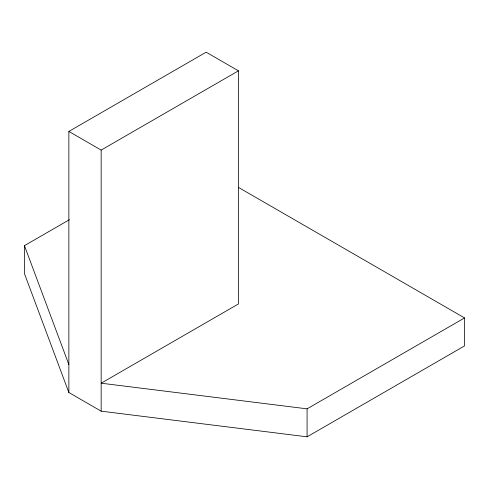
<?xml version="1.0" encoding="UTF-8"?>
<svg xmlns="http://www.w3.org/2000/svg" width="489" height="489" viewBox="0 0 489 489"><rect width="100%" height="100%" fill="white"/><g stroke="black" fill="none" stroke-linecap="round" stroke-linejoin="round"><path stroke-width="0.73" d="M68.863 392.526L68.863 131.437L206.144 52.182L238.443 70.832L238.443 303.944L101.162 383.199L307.086 408.841L464.55 317.929L464.55 345.906L307.086 436.818L101.162 411.176L68.863 392.526L24.45 273.638L24.45 245.667L69.438 219.689M68.863 131.437L101.162 150.086L238.443 70.832M238.705 187.544L464.55 317.929M24.45 245.667L68.863 364.556M307.086 408.841L307.086 436.818M101.162 150.086L101.162 411.176"/></g></svg>
